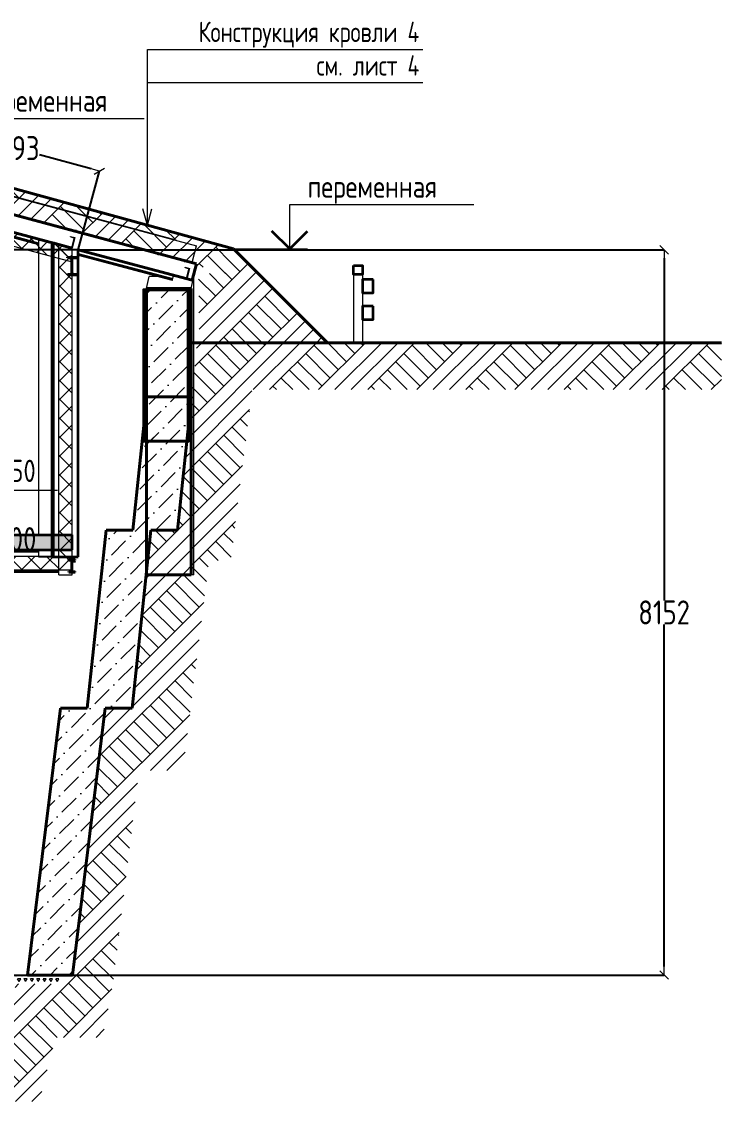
# Model space of a CAD drawing. Header units: millimetres. Extents: x 38742 to 132043, y -3942 to 12834.
# Drawn here: x 73289 to 81152, y -1420 to 10717 of the extents above; entities that cross this region are included whole.
import ezdxf

# ---------------------------------------------------------------- set-up
doc = ezdxf.new("R2010")
doc.units = ezdxf.units.MM
doc.header["$MEASUREMENT"] = 0
for name, color, linetype in [('- Спрятан', 7, 'Continuous'), ('крыша', 7, 'Continuous'), ('отделка', 7, 'Continuous'), ('перекрытие', 7, 'Continuous'), ('подп стены Инжзащита', 7, 'Continuous'), ('размеры внутр', 7, 'Continuous'), ('стены наруж', 7, 'Continuous'), ('текст', 7, 'Continuous'), ('чертеж', 7, 'Continuous')]:
    doc.layers.add(name, color=color, linetype=linetype)
for name, color, linetype, lineweight in [('- Спрятан_Ном._пера__96', 7, 'Continuous', 13), ('- Спрятан_Ном._пера__98', 7, 'Continuous', 35), ('0_Ном._пера__95', 251, 'Continuous', 13), ('0_Ном._пера__97', 7, 'Continuous', 20), ('0_Ном._пера__99', 7, 'Continuous', 40), ('крыша_Ном._пера__97', 7, 'Continuous', 20), ('крыша_Ном._пера__99', 7, 'Continuous', 40), ('линии_Ном._пера__99', 7, 'Continuous', 40), ('отделка_Ном._пера__96', 7, 'Continuous', 13), ('перекрытие_Ном._пера__94', 252, 'Continuous', 13), ('перекрытие_Ном._пера__98', 7, 'Continuous', 35), ('подп стены Инжзащита_Ном._пера__96', 7, 'Continuous', 13), ('подп стены Инжзащита_Ном._пера__97', 7, 'Continuous', 20), ('подп стены Инжзащита_Ном._пера__99', 7, 'Continuous', 40), ('стены наруж_Ном._пера__96', 7, 'Continuous', 13), ('стены наруж_Ном._пера__97', 7, 'Continuous', 20), ('стены наруж_Ном._пера__98', 7, 'Continuous', 35), ('стены02_Ном._пера__96', 7, 'Continuous', 13), ('стены02_Ном._пера__99', 7, 'Continuous', 40), ('текст_Ном._пера__1', 7, 'Continuous', 25), ('текст_Ном._пера__96', 7, 'Continuous', 13), ('чертеж_Ном._пера__96', 7, 'Continuous', 13), ('чертеж_Ном._пера__98', 7, 'Continuous', 35), ('штриховка_Ном._пера__96', 7, 'Continuous', 13)]:
    doc.layers.add(name, color=color, linetype=linetype, lineweight=lineweight)
doc.styles.add('СГЕНЕРИР_СТИЛЬ_1', font='gost_2_304-81_type.ttf')
doc.dimstyles.new('СГЕНЕРИР_СТИЛЬ__1', dxfattribs={"dimtxt": 270.000005, "dimasz": 95, "dimexe": 0.18, "dimexo": 0, "dimgap": 0.09, "dimtad": 1, "dimtih": 1, "dimtoh": 1, "dimdec": 0, "dimzin": 0, "dimdsep": 46, "dimtxsty": 'СГЕНЕРИР_СТИЛЬ_1', "dimblk": 'ARROWHEAD_6', "dimblk1": 'ARROWHEAD_6', "dimblk2": 'ARROWHEAD_6', "dimcen": 0.09, "dimclrd": 7, "dimclre": 7, "dimclrt": 98, "dimadec": 0, "dimazin": 0, "dimtfac": 1, "dimtdec": 4, "dimtmove": 0, "dimatfit": 3, "dimfxl": 1, "dimtolj": 1, "dimtzin": 0, "dimarcsym": 0})
pattern_1 = [(45, (0, 0), (-275.7716, 275.7716), []), (45, (-91.9, 91.9), (-551.543, 551.543), []), (45, (-183.85, 183.85), (-551.543, 551.543), []), (135, (-275.77, 275.77), (91.92388, 91.92388), [390, -390])]
pattern_2 = [(45, (0, 0), (-212.132, 212.132), [225, -75, 0, -75]), (45, (26.52, 238.65), (-212.132, 212.132), [225, -75, 0, -75])]
pattern_3 = [(45, (0, 0), (-106.06602, 106.06602), []), (135, (0, 0), (106.06602, 106.06602), [])]

# ---------------------------------------------------------------- blocks, each defined once
blk = doc.blocks.new('Элемент разреза_1_1')
at = {"layer": 'крыша_Ном._пера__99', "linetype": 'Continuous'}
for p, q in [((71806, 8720), (71856, 8907)), ((75256, 7996), (71856, 8907)), ((73856, 8171), (71806, 8720)), ((75206, 7809), (73926, 8152)), ((75206, 7809), (75256, 7996))]:
    blk.add_line(p, q, dxfattribs=at)
blk = doc.blocks.new('Элемент разреза_2_1')
at = {"layer": 'крыша_Ном._пера__97', "linetype": 'Continuous'}
for p in [(72255, 9000), (75206, 8009)]:
    blk.add_line(p, (75256, 8196), dxfattribs=at)
blk = doc.blocks.new('Элемент разреза_3_1')
at = {"layer": 'подп стены Инжзащита_Ном._пера__96', "linetype": 'Continuous'}
for p, q in [((74693, 7716), (74723, 7852)), ((74823, 7852), (74723, 7852)), ((75046, 7852), (74994, 7852)), ((75193, 7716), (75223, 7852)), ((75223, 7852), (75217, 7852)), ((75223, 4500), (75223, 7852)), ((75223, 4500), (75193, 4500))]:
    blk.add_line(p, q, dxfattribs=at)
at = {"layer": 'подп стены Инжзащита_Ном._пера__99', "linetype": 'Continuous'}
for p, q in [((74693, 7716), (75193, 7716)), ((74693, 4500), (74693, 7716)), ((75193, 4500), (75193, 7716)), ((74693, 4500), (75193, 4500))]:
    blk.add_line(p, q, dxfattribs=at)
blk = doc.blocks.new('Элемент разреза_22_1')
at = {"layer": 'подп стены Инжзащита_Ном._пера__96', "linetype": 'Continuous'}
h = blk.add_hatch(dxfattribs=at)
h.set_pattern_fill('Ж_Б_2_0001', color=256, style=0, pattern_type=2)
h.set_pattern_definition(pattern_2)
h.paths.add_polyline_path([(73860, 0), (74228, 3000), (73725, 3000), (73356, 0)])
at = {"layer": 'подп стены Инжзащита_Ном._пера__99', "linetype": 'Continuous'}
for p, q in [((73356, 0), (73725, 3000)), ((73725, 3000), (74027, 3000)), ((73860, 0), (74228, 3000)), ((73356, 0), (73860, 0))]:
    blk.add_line(p, q, dxfattribs=at)
blk = doc.blocks.new('Элемент разреза_23_1')
at = {"layer": 'подп стены Инжзащита_Ном._пера__96', "linetype": 'Continuous'}
h = blk.add_hatch(dxfattribs=at)
h.set_pattern_fill('Ж_Б_2_0001', color=256, style=0, pattern_type=2)
h.set_pattern_definition(pattern_2)
h.paths.add_polyline_path([(74530, 3000), (74740, 5000), (74238, 5000), (74027, 3000)])
at = {"layer": 'подп стены Инжзащита_Ном._пера__99', "linetype": 'Continuous'}
for p, q in [((74027, 3000), (74238, 5000)), ((74238, 5000), (74538, 5000)), ((74530, 3000), (74740, 5000)), ((74228, 3000), (74530, 3000))]:
    blk.add_line(p, q, dxfattribs=at)
blk = doc.blocks.new('Элемент разреза_24_1')
at = {"layer": 'отделка_Ном._пера__96', "linetype": 'Continuous'}
for p, q in [((73706, 4500), (73706, 4700)), ((73856, 4670), (73856, 4700)), ((73706, 4500), (73856, 4500)), ((73856, 4500), (73856, 4530))]:
    blk.add_line(p, q, dxfattribs=at)
blk = doc.blocks.new('Элемент разреза_25_1')
at = {"layer": 'перекрытие_Ном._пера__94', "linetype": 'Continuous'}
blk.add_hatch(color=256, dxfattribs=at).paths.add_polyline_path([(73856, 4780), (73856, 4950), (71981, 4950), (71981, 4780)])
at = {"layer": 'перекрытие_Ном._пера__98', "linetype": 'Continuous'}
for p, q in [((71981, 4950), (73856, 4950)), ((73856, 4780), (73856, 4950)), ((71981, 4780), (73856, 4780))]:
    blk.add_line(p, q, dxfattribs=at)
blk = doc.blocks.new('Элемент разреза_33_1')
at = {"layer": 'стены наруж_Ном._пера__96', "linetype": 'Continuous'}
for p, q in [((73481, 8272), (73481, 4950)), ((73481, 4780), (73481, 4700)), ((73481, 4700), (73631, 4700))]:
    blk.add_line(p, q, dxfattribs=at)
blk = doc.blocks.new('Элемент разреза_34_1')
at = {"layer": 'стены наруж_Ном._пера__96', "linetype": 'Continuous'}
h = blk.add_hatch(dxfattribs=at)
h.set_pattern_fill('УТЕПЛИТ_МЕЛКИЙ_0001', color=256, style=0, pattern_type=2)
h.set_pattern_definition(pattern_3)
h.paths.add_polyline_path([(73856, 8171), (73706, 8211), (73706, 4700), (73856, 4700), (73856, 7870), (73806, 7870), (73806, 7878), (73842, 7878), (73850, 7881), (73853, 7889), (73853, 8051), (73850, 8059), (73842, 8062), (73806, 8062), (73806, 8070), (73856, 8070)])
at = {"layer": 'стены наруж_Ном._пера__97', "linetype": 'Continuous'}
for p, q in [((73656, 4700), (73656, 8225)), ((73656, 4700), (73656, 8225)), ((73706, 4700), (73706, 8211)), ((73706, 4700), (73706, 8211)), ((73856, 8070), (73856, 8171)), ((73856, 8070), (73856, 8171)), ((73856, 4700), (73856, 7870)), ((73856, 4700), (73856, 7870))]:
    blk.add_line(p, q, dxfattribs=at)
at = {"layer": 'стены наруж_Ном._пера__98', "linetype": 'Continuous'}
for p, q in [((73656, 8225), (73631, 8231)), ((73631, 4700), (73631, 8231)), ((73706, 8211), (73656, 8225)), ((73856, 8171), (73706, 8211)), ((73926, 4700), (73926, 8152)), ((73806, 8062), (73806, 8070)), ((73806, 8070), (73856, 8070)), ((73806, 8062), (73842, 8062)), ((73850, 8059), (73842, 8062)), ((73853, 8051), (73850, 8059)), ((73853, 7889), (73853, 8051)), ((73856, 8070), (73906, 8070)), ((73859, 8051), (73862, 8059)), ((73859, 7889), (73859, 8051)), ((73862, 8059), (73870, 8062)), ((73870, 8062), (73906, 8062)), ((73906, 8070), (73906, 8070)), ((73906, 8062), (73906, 8070)), ((73906, 8062), (73906, 8062)), ((73806, 7870), (73806, 7878)), ((73806, 7878), (73842, 7878)), ((73806, 7870), (73856, 7870)), ((73842, 7878), (73850, 7881)), ((73850, 7881), (73853, 7889)), ((73856, 7870), (73906, 7870)), ((73862, 7881), (73859, 7889)), ((73870, 7878), (73862, 7881)), ((73870, 7878), (73906, 7878)), ((73906, 7878), (73906, 7878)), ((73906, 7870), (73906, 7878)), ((73906, 7870), (73906, 7870)), ((73631, 4700), (73656, 4700)), ((73656, 4700), (73706, 4700)), ((73706, 4700), (73856, 4700)), ((73856, 4700), (73906, 4700)), ((73906, 4700), (73926, 4700))]:
    blk.add_line(p, q, dxfattribs=at)
blk = doc.blocks.new('Элемент разреза_36_1')
at = {"layer": '- Спрятан_Ном._пера__96', "linetype": 'Continuous'}
for p, q in [((73858, 4700), (73858, 4670)), ((73858, 4654), (73860, 4649)), ((73892, 4640), (73858, 4640)), ((73860, 4649), (73865, 4647)), ((73865, 4647), (73892, 4647)), ((73892, 4647), (73892, 4640))]:
    blk.add_line(p, q, dxfattribs=at)
blk = doc.blocks.new('Элемент разреза_41_1')
at = {"layer": '- Спрятан_Ном._пера__96', "linetype": 'Continuous'}
for p, q in [((72166, 4771), (73481, 4771)), ((72166, 4759), (73481, 4759)), ((72166, 4551), (73706, 4551)), ((72166, 4539), (73706, 4539)), ((72166, 4530), (73706, 4530))]:
    blk.add_line(p, q, dxfattribs=at)
blk = doc.blocks.new('Элемент разреза_42_1')
at = {"layer": '- Спрятан_Ном._пера__96', "linetype": 'Continuous', "lineweight": 25}
blk.add_hatch(color=7, dxfattribs=at).paths.add_polyline_path([(73892, 4530), (73892, 4537), (73865, 4537), (73860, 4539), (73858, 4544), (73858, 4656), (73860, 4661), (73865, 4663), (73892, 4663), (73892, 4670), (73819, 4670), (73819, 4663), (73846, 4663), (73851, 4661), (73853, 4656), (73853, 4544), (73851, 4539), (73846, 4537), (73819, 4537), (73819, 4530)])
at = {"layer": '- Спрятан_Ном._пера__98', "linetype": 'Continuous'}
for p, q in [((73819, 4670), (73892, 4670)), ((73819, 4663), (73819, 4670)), ((73819, 4663), (73846, 4663)), ((73851, 4661), (73846, 4663)), ((73853, 4656), (73851, 4661)), ((73853, 4544), (73853, 4656)), ((73858, 4656), (73860, 4661)), ((73858, 4544), (73858, 4656)), ((73860, 4661), (73865, 4663)), ((73865, 4663), (73892, 4663)), ((73892, 4663), (73892, 4670)), ((73819, 4537), (73846, 4537)), ((73819, 4530), (73819, 4537)), ((73819, 4530), (73892, 4530)), ((73846, 4537), (73851, 4539)), ((73851, 4539), (73853, 4544)), ((73860, 4539), (73858, 4544)), ((73865, 4537), (73860, 4539)), ((73865, 4537), (73892, 4537)), ((73892, 4530), (73892, 4537))]:
    blk.add_line(p, q, dxfattribs=at)
blk = doc.blocks.new('Элемент разреза_44_1')
at = {"layer": '- Спрятан_Ном._пера__96', "linetype": 'Continuous'}
for p, q in [((72116, 8597), (73481, 8232)), ((72116, 8589), (73481, 8223)), ((72116, 8583), (73481, 8217)), ((72116, 8579), (73481, 8213)), ((72116, 8578), (73481, 8212)), ((73926, 8112), (74987, 7828)), ((73926, 8104), (74985, 7820)), ((73926, 8098), (74984, 7814)), ((73926, 8094), (74983, 7811)), ((73926, 8093), (74982, 7809)), ((74982, 7809), (74983, 7811)), ((74983, 7813), (74984, 7814)), ((74983, 7811), (74983, 7813)), ((74984, 7814), (74985, 7820)), ((74985, 7820), (74986, 7822)), ((74986, 7822), (74987, 7828)), ((74987, 7828), (74997, 7865))]:
    blk.add_line(p, q, dxfattribs=at)
blk = doc.blocks.new('Элемент разреза_46_1')
at = {"layer": '- Спрятан_Ном._пера__96', "linetype": 'Continuous'}
for p, q in [((72258, 9000), (75023, 8259)), ((72271, 9000), (75024, 8262)), ((72277, 9000), (75024, 8264)), ((75022, 8258), (75023, 8259)), ((75023, 8260), (75024, 8262)), ((75023, 8259), (75023, 8260)), ((75024, 8262), (75024, 8264))]:
    blk.add_line(p, q, dxfattribs=at)
blk = doc.blocks.new('Элемент разреза_57_1')
at = {"layer": '- Спрятан_Ном._пера__96', "linetype": 'Continuous'}
for p, q in [((73906, 8370), (73859, 8370)), ((73889, 8362), (73906, 8362)), ((73906, 8362), (73906, 8370))]:
    blk.add_line(p, q, dxfattribs=at)
blk = doc.blocks.new('Элемент разреза_58_1')
at = {"layer": '- Спрятан_Ном._пера__96', "linetype": 'Continuous', "lineweight": 25}
blk.add_hatch(color=7, dxfattribs=at).paths.add_polyline_path([(73906, 7870), (73906, 7878), (73870, 7878), (73862, 7881), (73859, 7889), (73859, 8051), (73862, 8059), (73870, 8062), (73906, 8062), (73906, 8070), (73806, 8070), (73806, 8062), (73842, 8062), (73850, 8059), (73853, 8051), (73853, 7889), (73850, 7881), (73842, 7878), (73806, 7878), (73806, 7870)])
at = {"layer": '- Спрятан_Ном._пера__98', "linetype": 'Continuous'}
for p, q in [((73806, 8070), (73906, 8070)), ((73806, 8062), (73806, 8070)), ((73806, 8062), (73842, 8062)), ((73850, 8059), (73842, 8062)), ((73853, 8051), (73850, 8059)), ((73853, 7889), (73853, 8051)), ((73859, 8051), (73862, 8059)), ((73859, 7889), (73859, 8051)), ((73862, 8059), (73870, 8062)), ((73870, 8062), (73906, 8062)), ((73906, 8062), (73906, 8070)), ((73806, 7878), (73842, 7878)), ((73806, 7870), (73806, 7878)), ((73806, 7870), (73906, 7870)), ((73842, 7878), (73850, 7881)), ((73850, 7881), (73853, 7889)), ((73862, 7881), (73859, 7889)), ((73870, 7878), (73862, 7881)), ((73870, 7878), (73906, 7878)), ((73906, 7870), (73906, 7878))]:
    blk.add_line(p, q, dxfattribs=at)
blk = doc.blocks.new('Отметка высоты (ГОСТ)[11]_1', base_point=(72595, 4950))
at = {"layer": 'чертеж_Ном._пера__96', "linetype": 'Continuous'}
for p, q in [((72595, 4950), (72595, 5450)), ((72595, 5450), (73693, 5450)), ((71964, 4950), (72795, 4950))]:
    blk.add_line(p, q, dxfattribs=at)
at = {"layer": 'чертеж_Ном._пера__98', "linetype": 'Continuous'}
for q in [(72395, 5150), (72795, 5150)]:
    blk.add_line((72595, 4950), q, dxfattribs=at)
at = {"layer": 'чертеж_Ном._пера__96', "insert": (72795, 5484), "char_height": 250, "attachment_point": 7, "style": 'СГЕНЕРИР_СТИЛЬ_1'}
blk.add_mtext('{4,950\\A1{\\H.66x;\\S^  ;}}', dxfattribs=at)
blk = doc.blocks.new('Отметка высоты (ГОСТ)[12]_1', base_point=(76302, 8162))
at = {"layer": 'чертеж_Ном._пера__96', "linetype": 'Continuous'}
for p, q in [((76302, 8162), (76302, 8662)), ((76302, 8662), (78372, 8662)), ((75671, 8162), (76502, 8162))]:
    blk.add_line(p, q, dxfattribs=at)
at = {"layer": 'чертеж_Ном._пера__98', "linetype": 'Continuous'}
for q in [(76102, 8362), (76502, 8362)]:
    blk.add_line((76302, 8162), q, dxfattribs=at)
at = {"layer": 'чертеж_Ном._пера__96', "insert": (76502, 8670), "char_height": 250, "attachment_point": 7, "style": 'СГЕНЕРИР_СТИЛЬ_1'}
blk.add_mtext('{переменная\\A1{\\H.66x;\\S^  ;}}', dxfattribs=at)
blk = doc.blocks.new('Отметка высоты (ГОСТ)[13]_1', base_point=(72597, 9128))
at = {"layer": 'чертеж_Ном._пера__96', "linetype": 'Continuous'}
for p, q in [((72597, 9128), (72597, 9628)), ((72597, 9628), (74667, 9628)), ((71966, 9128), (72797, 9128))]:
    blk.add_line(p, q, dxfattribs=at)
at = {"layer": 'чертеж_Ном._пера__98', "linetype": 'Continuous'}
for q in [(72397, 9328), (72797, 9328)]:
    blk.add_line((72597, 9128), q, dxfattribs=at)
at = {"layer": 'чертеж_Ном._пера__96', "insert": (72797, 9637), "char_height": 250, "attachment_point": 7, "style": 'СГЕНЕРИР_СТИЛЬ_1'}
blk.add_mtext('{переменная\\A1{\\H.66x;\\S^  ;}}', dxfattribs=at)
blk = doc.blocks.new('Линия_2_1', base_point=(74703, 8427))
at = {"layer": 'текст_Ном._пера__96', "linetype": 'Continuous'}
for q in [(74703, 10403), (74653, 8614), (74753, 8614)]:
    blk.add_line((74703, 8427), q, dxfattribs=at)
blk = doc.blocks.new('Элемент разреза_59_1')
at = {"layer": 'подп стены Инжзащита_Ном._пера__96', "linetype": 'Continuous'}
h = blk.add_hatch(dxfattribs=at)
h.set_pattern_fill('Ж_Б_2_0001', color=256, style=0, pattern_type=2)
h.set_pattern_definition(pattern_2)
h.paths.add_polyline_path([(75040, 5000), (75198, 6500), (74695, 6500), (74538, 5000)])
at = {"layer": 'подп стены Инжзащита_Ном._пера__99', "linetype": 'Continuous'}
for p, q in [((74538, 5000), (74695, 6500)), ((74695, 6500), (75198, 6500)), ((75040, 5000), (75198, 6500)), ((74740, 5000), (75040, 5000))]:
    blk.add_line(p, q, dxfattribs=at)
blk = doc.blocks.new('ARROWHEAD_6')
at = {"color": 0, "linetype": 'Continuous', "lineweight": 0}
for p, q in [((0, 0), (-1, 0)), ((-0.5, -0.5), (0.5, 0.5))]:
    blk.add_line(p, q, dxfattribs=at)
blk = doc.blocks.new('*D193')
at = {"layer": 'Defpoints', "color": 0, "linetype": 'Continuous', "transparency": 16777216}
for p in [(73926, 8152), (72456, 0), (80508, 0)]:
    blk.add_point(p, dxfattribs=at)
at = {"layer": 'размеры внутр', "color": 7, "linetype": 'Continuous', "lineweight": -2, "transparency": 16777216}
for p, q in [((73926, 8152), (80508, 8152)), ((80508, 8057), (80508, 4211)), ((80508, 95), (80508, 3941)), ((72456, 0), (80508, 0))]:
    blk.add_line(p, q, dxfattribs=at)
at = {"layer": 'размеры внутр', "color": 7, "linetype": 'Continuous', "lineweight": -2, "transparency": 16777216, "xscale": 95, "yscale": 95, "zscale": 95}
for p, rotation in [((80508, 8152), 90), ((80508, 0), 270)]:
    blk.add_blockref('ARROWHEAD_6', p, dxfattribs=dict(at, rotation=rotation))
at = {"layer": 'размеры внутр', "color": 98, "linetype": 'Continuous', "transparency": 16777216, "insert": (80508, 4076), "char_height": 270, "attachment_point": 5, "style": 'СГЕНЕРИР_СТИЛЬ_1'}
blk.add_mtext('\\A1;8152', dxfattribs=at)
blk = doc.blocks.new('*D195')
at = {"layer": 'Defpoints', "color": 0, "linetype": 'Continuous', "transparency": 16777216}
for p in [(74163, 9037), (72001, 8668), (73926, 8152)]:
    blk.add_point(p, dxfattribs=at)
at = {"layer": 'размеры внутр', "color": 7, "linetype": 'Continuous', "lineweight": -2, "transparency": 16777216}
for p, q in [((72001, 8668), (72238, 9553)), ((72329, 9529), (72911, 9373)), ((74071, 9062), (73490, 9218)), ((73926, 8152), (74163, 9037))]:
    blk.add_line(p, q, dxfattribs=at)
at = {"layer": 'размеры внутр', "color": 7, "linetype": 'Continuous', "lineweight": -2, "transparency": 16777216, "xscale": 95, "yscale": 95, "zscale": 95}
for p, rotation in [((72238, 9553), 165), ((74163, 9037), 345)]:
    blk.add_blockref('ARROWHEAD_6', p, dxfattribs=dict(at, rotation=rotation))
at = {"layer": 'размеры внутр', "color": 98, "linetype": 'Continuous', "transparency": 16777216, "insert": (73200, 9295), "char_height": 270, "attachment_point": 5, "style": 'СГЕНЕРИР_СТИЛЬ_1'}
blk.add_mtext('\\A1;1993', dxfattribs=at)
blk = doc.blocks.new('*D196')
at = {"layer": 'Defpoints', "color": 0, "linetype": 'Continuous', "transparency": 16777216}
for p in [(72116, 9800), (72166, 0), (73144, 0)]:
    blk.add_point(p, dxfattribs=at)
at = {"layer": 'размеры внутр', "color": 7, "linetype": 'Continuous', "lineweight": -2, "transparency": 16777216}
for p, q in [((72116, 9800), (73144, 9800)), ((73144, 9705), (73144, 5035)), ((73144, 95), (73144, 4765)), ((72166, 0), (73144, 0))]:
    blk.add_line(p, q, dxfattribs=at)
at = {"layer": 'размеры внутр', "color": 7, "linetype": 'Continuous', "lineweight": -2, "transparency": 16777216, "xscale": 95, "yscale": 95, "zscale": 95}
for p, rotation in [((73144, 9800), 90), ((73144, 0), 270)]:
    blk.add_blockref('ARROWHEAD_6', p, dxfattribs=dict(at, rotation=rotation))
at = {"layer": 'размеры внутр', "color": 98, "linetype": 'Continuous', "transparency": 16777216, "insert": (73144, 4900), "char_height": 270, "attachment_point": 5, "style": 'СГЕНЕРИР_СТИЛЬ_1'}
blk.add_mtext('\\A1;9800', dxfattribs=at)
blk = doc.blocks.new('*D199')
at = {"layer": 'Defpoints', "color": 0, "linetype": 'Continuous', "transparency": 16777216}
for p in [(72001, 8668), (71341, 8608), (70299, 8152), (73857, 8171), (73926, 8152)]:
    blk.add_point(p, dxfattribs=at)
at = {"layer": 'размеры внутр', "color": 7, "linetype": 'Continuous', "lineweight": -2, "transparency": 16777216}
blk.add_line((72001, 8668), (71390, 8832), dxfattribs=at)
for start, end in [(167.074, 169.5139), (175.4657, 177.926)]:
    blk.add_arc((73926, 8152), 2625, start, end, dxfattribs=at)
at = {"layer": 'размеры внутр', "color": 7, "linetype": 'Continuous', "lineweight": -2, "transparency": 16777216, "xscale": 95, "yscale": 95, "zscale": 95}
for p, rotation in [((71390, 8832), 76.03698758595391), ((71301, 8152), 268.9630124111367)]:
    blk.add_blockref('ARROWHEAD_6', p, dxfattribs=dict(at, rotation=rotation))
at = {"layer": 'размеры внутр', "color": 98, "linetype": 'Continuous', "transparency": 16777216, "insert": (71323, 8495), "char_height": 270, "attachment_point": 5, "style": 'СГЕНЕРИР_СТИЛЬ_1'}
blk.add_mtext('\\A1;15.000°', dxfattribs=at)

msp = doc.modelspace()

# ---------------------------------------------------------------- hatches: boundary and pattern name
at = {"layer": '0_Ном._пера__95', "linetype": 'Continuous'}
for points in [[(73856.6, 8172.8), (73808.6, 8185.6), (73809.2, 8188, -0.3888787), (73812.1, 8189.8), (73848.6, 8183.4, 0.3888787), (73856.4, 8188.4), (73879.7, 8275.2, 0.3888787), (73875.4, 8283.5), (73840.6, 8296.1, -0.3888787), (73839, 8299.2), (73839.6, 8301.5), (73887.6, 8288.7)], [(75144.9, 7827.5), (75096.9, 7840.4), (75097.5, 7842.7, -0.3888787), (75100.5, 7844.6), (75137, 7838.2, 0.3888787), (75144.8, 7843.1), (75168.1, 7930, 0.3888787), (75163.8, 7938.2), (75129, 7950.9, -0.3888787), (75127.3, 7954), (75128, 7956.3), (75176, 7943.5)]]:
    msp.add_hatch(color=256, dxfattribs=at).paths.add_polyline_path(points)
at = {"layer": 'подп стены Инжзащита_Ном._пера__97', "linetype": 'Continuous'}
h = msp.add_hatch(dxfattribs=at)
h.set_pattern_fill('УТЕПЛИТ_МЕЛКИЙ_0001', color=256, style=0, pattern_type=2)
h.set_pattern_definition(pattern_3)
h.paths.add_polyline_path([(73856.6, 8170.8), (72000.6, 8668.1), (71961.7, 8523.2), (73856.6, 8015.5)])
h = msp.add_hatch(dxfattribs=at)
h.set_pattern_fill('ГРУНТ_0001', color=256, style=0, pattern_type=2)
h.set_pattern_definition(pattern_1)
h.paths.add_polyline_path([(74740.4, 5000), (75040.4, 5000), (75261.9, 7106.8), (81151.6, 7106.8), (81151.6, 6580.1), (75879.5, 6580.1), (75639.8, 4659.9), (75395.4, 4659.9), (75099.5, 2300), (74609.5, 2300), (74322.6, -36.7), (74322.6, -53.3), (74286.8, -256.4), (74199.9, -700), (73668.5, -700), (73488.5, -1419.9), (72601.8, -1419.9), (72601.8, -1225.7), (73040.1, -1225.7), (73222.6, -100), (73722.6, -100), (73722.6, 0), (73858.1, -16.6), (74228.5, 3000), (74530.2, 3000)])
h = msp.add_hatch(dxfattribs=at)
h.set_pattern_fill('TRIANG_0001', color=256, style=0, pattern_type=2)
h.set_pattern_definition([(120, (815641.12, 217944.257), (35.718737, 61.8666824), [35.71875, -35.71875]), (60, (815641.12, 217944.257), (71.437487, 7.4e-06), [35.71875, -35.71875]), (180, (815658.977, 217975.19), (-35.71875, 61.866675), [35.71875, -35.71875])])
h.paths.add_polyline_path([(73722.6, 0), (73722.6, -100), (73222.6, -100), (73222.6, 0)])
at = {"layer": 'стены02_Ном._пера__96', "linetype": 'Continuous'}
h = msp.add_hatch(dxfattribs=at)
h.set_pattern_fill('EARTH_0001', color=256, style=0, pattern_type=2)
h.set_pattern_definition(pattern_1)
h.paths.add_polyline_path([(72150.7, 9127.9), (75670.7, 8161.6), (75597.1, 7881.8), (72150.7, 8827.9)])
h = msp.add_hatch(dxfattribs=at)
h.set_pattern_fill('EARTH_0001', color=256, style=0, pattern_type=2)
h.set_pattern_definition(pattern_1)
h.paths.add_polyline_path([(75355.2, 7839.2), (75670.7, 8161.6), (76725.5, 7106.8), (75286, 7106.8), (75276.3, 7918)])
h = msp.add_hatch(dxfattribs=at)
h.set_pattern_fill('Ж_Б_2_0001', color=256, style=0, pattern_type=2)
h.set_pattern_definition(pattern_2)
h.paths.add_polyline_path([(74661.2, 6000), (75161.2, 6000), (75161.2, 7703.1), (74661.2, 7703.1)])
at = {"layer": 'штриховка_Ном._пера__96', "linetype": 'Continuous'}
h = msp.add_hatch(dxfattribs=at)
h.set_pattern_fill('УТЕПЛИТ_МЕЛКИЙ_0001', color=256, style=0, pattern_type=2)
h.set_pattern_definition(pattern_3)
h.paths.add_polyline_path([(72095.7, 4556), (73855.7, 4556), (73855.7, 4706), (72095.7, 4706)])

# ---------------------------------------------------------------- linework, layer by layer
msp.add_lwpolyline([(73925.7, 8152.3), (70299.5, 8152.3)])
at = {"layer": '0_Ном._пера__97', "linetype": 'Continuous'}
for p, q in [((73839, 8299.2), (73839.6, 8301.5)), ((73839.6, 8301.5), (73887.6, 8288.7)), ((73875.4, 8283.5), (73840.6, 8296.1)), ((73856.4, 8188.4), (73879.7, 8275.2)), ((73887.6, 8288.7), (73856.6, 8172.8)), ((73808.6, 8185.6), (73809.2, 8188)), ((73856.6, 8172.8), (73808.6, 8185.6)), ((73812.1, 8189.8), (73848.6, 8183.4)), ((75127.3, 7954), (75128, 7956.3)), ((75128, 7956.3), (75176, 7943.5)), ((75163.8, 7938.2), (75129, 7950.9)), ((75144.8, 7843.1), (75168.1, 7930)), ((75176, 7943.5), (75144.9, 7827.5)), ((75096.9, 7840.4), (75097.5, 7842.7)), ((75144.9, 7827.5), (75096.9, 7840.4)), ((75100.5, 7844.6), (75137, 7838.2))]:
    msp.add_line(p, q, dxfattribs=at)
for centre, radius, start, end in [((73841.5, 8298.5), 2.57, 165.01606, 250.01606), ((73873.1, 8277), 6.86, 345.00001, 70.00001), ((73811.7, 8187.3), 2.57, 80.00001, 165.00001), ((73849.8, 8190.1), 6.86, 259.98108, 344.98108), ((75129.8, 7953.3), 2.57, 165.01606, 250.01606), ((75161.4, 7931.8), 6.86, 345.00001, 70.00001), ((75100, 7842.1), 2.57, 80.00001, 165.00001), ((75138.1, 7844.9), 6.86, 259.98108, 344.98108)]:
    msp.add_arc(centre, radius, start, end, dxfattribs=at)
at = {"layer": '0_Ном._пера__99', "linetype": 'Continuous'}
msp.add_line((72200.7, 8814.2), (75255.7, 7995.9), dxfattribs=at)
at = {"layer": 'линии_Ном._пера__99', "linetype": 'Continuous', "flags": 128}
for points in [[(72150.7, 9127.9), (75670.7, 8161.6)], [(75670.7, 8161.6), (76725.5, 7106.8)]]:
    msp.add_lwpolyline(points, dxfattribs=at)
at = {"layer": 'подп стены Инжзащита_Ном._пера__97', "linetype": 'Continuous', "flags": 128}
msp.add_lwpolyline([(73856.6, 8170.8), (72000.6, 8668.1), (71961.7, 8523.2), (73856.6, 8015.5)], close=True, dxfattribs=at)
at = {"layer": 'подп стены Инжзащита_Ном._пера__99', "linetype": 'Continuous', "flags": 128}
msp.add_lwpolyline([(75145.5, 7106.8), (81151.6, 7106.8)], dxfattribs=at)
at = {"layer": 'стены02_Ном._пера__99', "linetype": 'Continuous', "flags": 128}
msp.add_lwpolyline([(74661.2, 6000), (75161.2, 6000), (75161.2, 7703.1), (74661.2, 7703.1)], close=True, dxfattribs=at)
at = {"layer": 'текст_Ном._пера__96', "linetype": 'Continuous'}
for p, q in [((74703.2, 10403.2), (77796.4, 10403.2)), ((74703.2, 10033.2), (77796.4, 10033.2))]:
    msp.add_line(p, q, dxfattribs=at)
at = {"layer": 'чертеж_Ном._пера__96', "linetype": 'Continuous', "flags": 128}
msp.add_lwpolyline([(77021.1, 7875.7), (77121.1, 7875.7), (77121.1, 7106.8), (77021.1, 7106.8)], close=True, dxfattribs=at)
at = {"layer": 'чертеж_Ном._пера__98', "linetype": 'Continuous', "flags": 128}
for points in [[(77016.6, 7975.8), (77121.1, 7975.8), (77121.1, 7875.7), (77016.6, 7875.7)], [(77240.9, 7820.1), (77121.1, 7820.1), (77121.1, 7670), (77240.9, 7670)], [(77240.9, 7520), (77121.1, 7520), (77121.1, 7369.9), (77240.9, 7369.9)]]:
    msp.add_lwpolyline(points, close=True, dxfattribs=at)
at = {"layer": 'штриховка_Ном._пера__96', "linetype": 'Continuous', "flags": 128}
msp.add_lwpolyline([(72095.7, 4556), (73855.7, 4556), (73855.7, 4706), (72095.7, 4706)], close=True, dxfattribs=at)

# ---------------------------------------------------------------- block references
at = {"layer": '- Спрятан'}
for name in ['Элемент разреза_46_1', 'Элемент разреза_44_1', 'Элемент разреза_57_1', 'Элемент разреза_58_1', 'Элемент разреза_41_1', 'Элемент разреза_42_1', 'Элемент разреза_36_1']:
    msp.add_blockref(name, (0, 0), dxfattribs=at)
at = {"layer": 'крыша'}
for name in ['Элемент разреза_2_1', 'Элемент разреза_1_1']:
    msp.add_blockref(name, (0, 0), dxfattribs=at)
at = {"layer": 'отделка'}
msp.add_blockref('Элемент разреза_24_1', (0, 0), dxfattribs=at)
at = {"layer": 'перекрытие'}
msp.add_blockref('Элемент разреза_25_1', (0, 0), dxfattribs=at)
at = {"layer": 'подп стены Инжзащита'}
for name in ['Элемент разреза_3_1', 'Элемент разреза_59_1', 'Элемент разреза_23_1', 'Элемент разреза_22_1']:
    msp.add_blockref(name, (0, 0), dxfattribs=at)
at = {"layer": 'стены наруж'}
for name in ['Элемент разреза_33_1', 'Элемент разреза_34_1']:
    msp.add_blockref(name, (0, 0), dxfattribs=at)
at = {"layer": 'текст', "linetype": 'Continuous'}
msp.add_blockref('Линия_2_1', (74703.2, 8427.2), dxfattribs=at)
at = {"layer": 'чертеж', "linetype": 'Continuous'}
for name, p in [('Отметка высоты (ГОСТ)[13]_1', (72597.3, 9127.9)), ('Отметка высоты (ГОСТ)[12]_1', (76302, 8161.6)), ('Отметка высоты (ГОСТ)[11]_1', (72595.2, 4950))]:
    msp.add_blockref(name, p, dxfattribs=at)

# ---------------------------------------------------------------- texts
at = {"layer": 'текст_Ном._пера__1', "linetype": 'Continuous', "insert": (77757.5, 10413.1), "char_height": 230, "attachment_point": 6, "line_spacing_factor": 0.981818, "style": 'СГЕНЕРИР_СТИЛЬ_1'}
msp.add_mtext('{\\W0.950000x;Конструкция кровли 4\\Pсм. лист 4}', dxfattribs=at)

# ---------------------------------------------------------------- dimensions: what is measured, and where the dimension line sits
at = {"layer": 'размеры внутр', "linetype": 'Continuous'}
for base, p1, p2, picture, middle in [((73144.3, 0), (72115.7, 9800), (72165.7, 0), '*D196', (73144.3, 4900)), ((80508.1, 0), (73925.7, 8152.3), (72455.7, 0), '*D193', (80508.1, 4076.1))]:
    dim = msp.add_linear_dim(base=base, p1=p1, p2=p2, angle=90, dimstyle='СГЕНЕРИР_СТИЛЬ__1', dxfattribs=at)
    dim.commit()
    dim.dimension.update_dxf_attribs({"geometry": picture, "text_midpoint": middle})
dim = msp.add_aligned_dim(p1=(72000.6, 8668.1), p2=(73925.7, 8152.3), distance=916.3, dimstyle='СГЕНЕРИР_СТИЛЬ__1', dxfattribs=at)
dim.commit()
dim.dimension.update_dxf_attribs({"geometry": '*D195', "text_midpoint": (73200.3, 9295.2)})
dim = msp.add_angular_dim_2l(base=(71340.9, 8608), line1=((73925.7, 8152.3), (70299.5, 8152.3)), line2=((73856.6, 8170.8), (72000.6, 8668.1)), dimstyle='СГЕНЕРИР_СТИЛЬ__1', override={"dimadec": 3}, dxfattribs=at)
dim.commit()
dim.dimension.update_dxf_attribs({"geometry": '*D199', "text_midpoint": (71323.5, 8494.8)})

doc.saveas('drawing.dxf')
